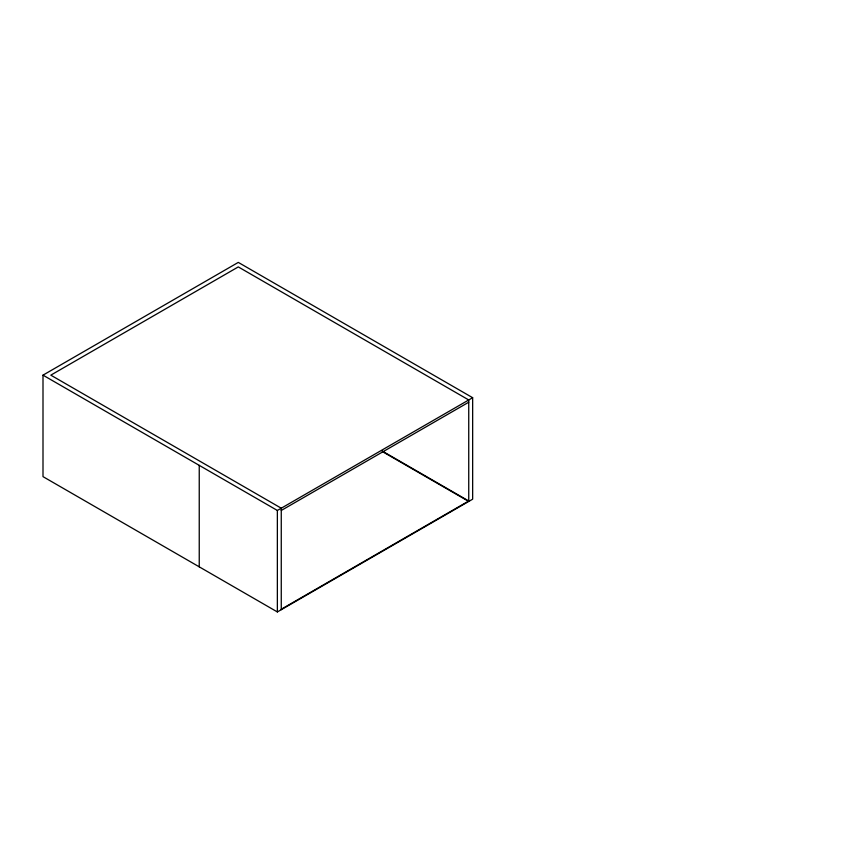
<?xml version="1.0" encoding="UTF-8"?>
<svg xmlns="http://www.w3.org/2000/svg" width="860" height="860" viewBox="0 0 860 860"><rect width="100%" height="100%" fill="white"/><g stroke="black" fill="none" stroke-linecap="round" stroke-linejoin="round"><path stroke-width="1.29" d="M43 375.154L238.295 262.397L472.656 397.707L472.656 499.187L277.361 611.944L43 476.633L43 375.154L277.361 510.464L472.656 397.707M281.263 510.464L468.743 402.211M281.263 609.235L468.743 500.993L381.733 450.748M382.894 451.876L468.743 501.444L468.743 399.964L238.295 266.912L50.815 375.154L281.263 508.206L281.263 609.686M277.361 510.464L277.361 611.944M199.24 465.357L199.24 566.837"/></g></svg>
